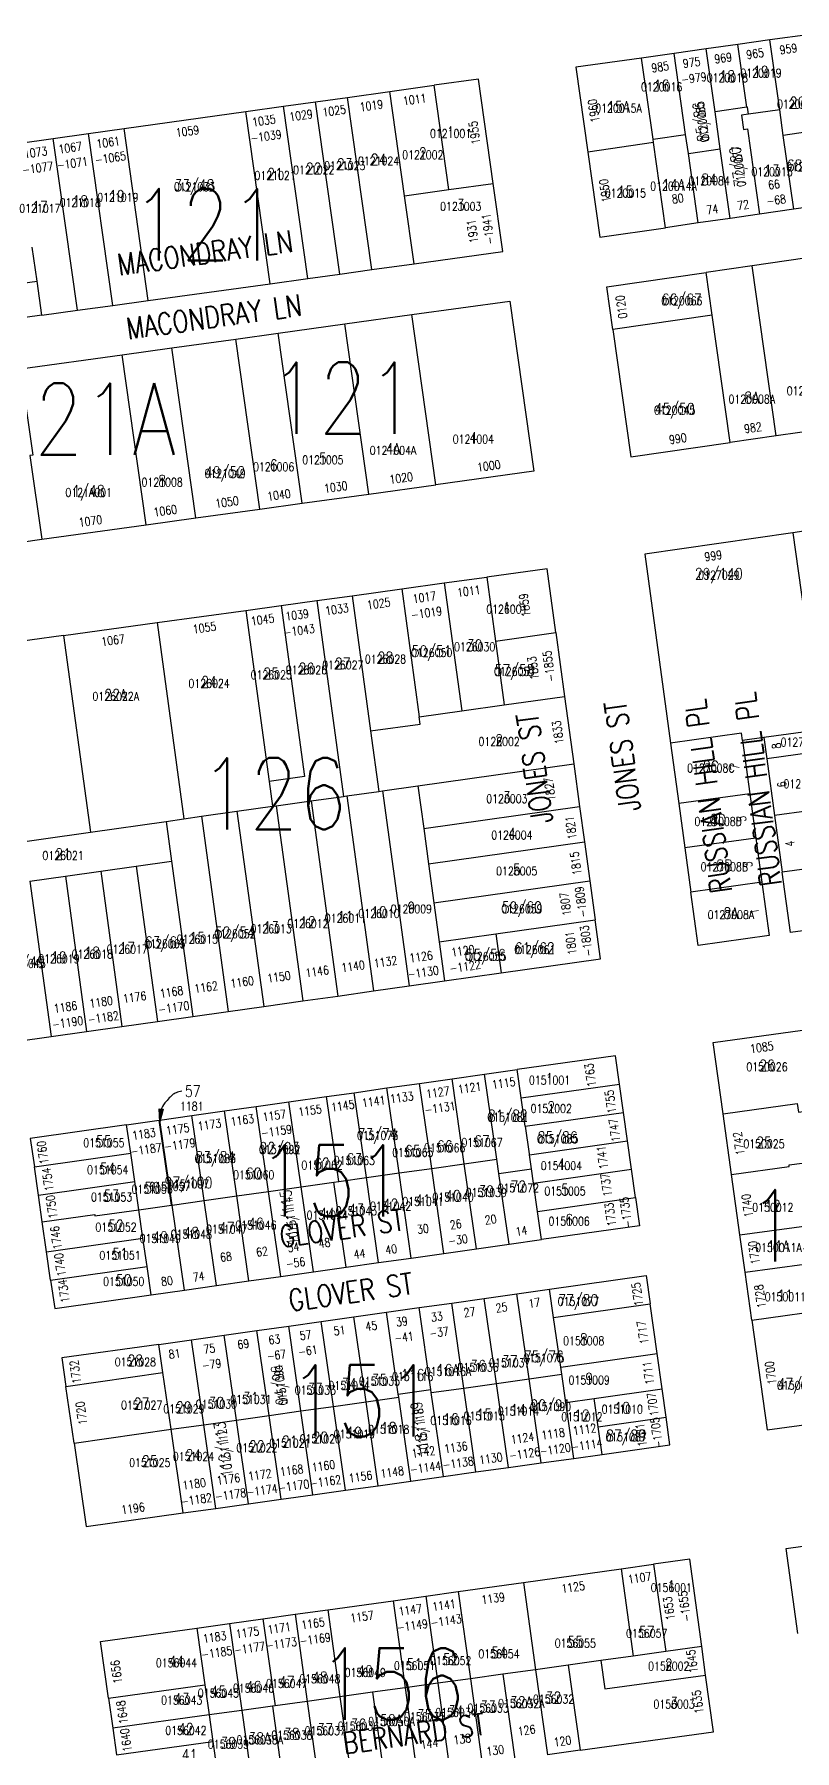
# Model space of a CAD drawing. Header units: feet. Extents: x 6006802 to 6013716, y 2117102 to 2120191.
# Drawn here: x 6007853 to 6008384, y 2118081 to 2119279 of the extents above; entities that cross this region are included whole.
import ezdxf
from ezdxf.enums import TextEntityAlignment as Align

# ---------------------------------------------------------------- set-up
doc = ezdxf.new("R2010")
doc.units = ezdxf.units.FT
doc.header["$LTSCALE"] = 100
doc.header["$MEASUREMENT"] = 0
doc.layers.get('0').update_dxf_attribs({"linetype": 'CONTINUOUS'})
for name, color, linetype in [('ADDRESS', 1, 'CONTINUOUS'), ('BLKLOT', 2, 'CONTINUOUS'), ('BLOCK_NUMBERS', 3, 'CONTINUOUS'), ('LEADER', 7, 'CONTINUOUS'), ('LOT_LINES', 4, 'CONTINUOUS'), ('LOT_NUMBERS', 7, 'CONTINUOUS'), ('ROW', 6, 'CONTINUOUS'), ('ST_NAME_IN_BLK', 7, 'CONTINUOUS'), ('ST_NAME_IN_ST', 6, 'CONTINUOUS')]:
    doc.layers.add(name, color=color, linetype=linetype)
doc.styles.add('ADDTXT', font='ROMANS.shx', dxfattribs={"width": 0.8, "height": 6})
doc.styles.add('BLKLOT', font='ROMANS.shx', dxfattribs={"width": 0.8, "height": 6})
doc.styles.add('BLOCK_NO', font='ROMANS.shx', dxfattribs={"width": 0.8, "height": 50})
doc.styles.add('LOT_NO', font='ROMANS.shx', dxfattribs={"width": 0.8, "height": 8})
doc.styles.add('SI', font='ROMANS.shx', dxfattribs={"width": 0.8, "height": 15})

# ---------------------------------------------------------------- blocks, each defined once
blk = doc.blocks.new('ARR')
for points in [[(0, 0), (1.5, -9), (-1.5, -9)], [(0, -1.2), (1.3, -8.8), (-1.3, -8.8)], [(0, -2.4), (1, -8.6), (-1, -8.6)], [(0, -3.6), (0.8, -8.4), (-0.8, -8.4)], [(0, -4.9), (0.6, -8.2), (-0.6, -8.2)], [(0, -6.1), (0.3, -8), (-0.3, -8)], [(0, -7.3), (0.1, -7.8), (-0.1, -7.8)]]:
    blk.add_lwpolyline(points, close=True)

msp = doc.modelspace()

# ---------------------------------------------------------------- linework, layer by layer
at = {"layer": 'LEADER'}
msp.add_lwpolyline([(6007956.1, 2118541.3, 0.050291), (6007952.1, 2118540.2, 0.068952), (6007949.5, 2118538.7, 0.03634), (6007947.3, 2118536.6, 0.023552), (6007944.2, 2118533.1, 0.104236), (6007941.5, 2118527.7, 0.081656), (6007940.8, 2118520)], format="xyb", dxfattribs=at)
at = {"layer": 'LOT_LINES'}
for p, q in [((6008309.9, 2119196.2), (6008332.1, 2119199.4)), ((6008107.2, 2118329.8), (6008130, 2118333))]:
    msp.add_line(p, q, dxfattribs=at)
for points in [[(6008350.7, 2119228.5), (6008344.5, 2119272.4)], [(6008373.7, 2119226.7), (6008366.8, 2119275.5)], [(6008285.2, 2119206.3), (6008277.2, 2119262.9)], [(6008308, 2119209.4), (6008300, 2119266.1)], [(6008328.5, 2119225.3), (6008322.3, 2119269.3)], [(6008088.7, 2119115.1), (6008071.7, 2119235.4)], [(6008111.7, 2119166.7), (6008101.4, 2119239.6)], [(6008142.6, 2119171), (6008132.3, 2119243.9)], [(6008017.8, 2119105.3), (6008000.8, 2119225.5)], [(6008044.1, 2119108.9), (6008027.1, 2119229.2)], [(6008066.4, 2119112), (6008049.4, 2119232.3)], [(6008350.7, 2119228.5), (6008328.5, 2119225.3)], [(6008332.1, 2119199.4), (6008328.5, 2119225.3)], [(6008351.9, 2119223.6), (6008347, 2119222.9), (6008348.4, 2119213), (6008351.2, 2119213.4), (6008359.6, 2119153.9)], [(6008351.9, 2119223.6), (6008351.2, 2119228.5), (6008350.7, 2119228.5)], [(6008373.7, 2119226.7), (6008351.9, 2119223.6)], [(6008376.2, 2119208.8), (6008373.7, 2119226.7)], [(6007907.9, 2119090.1), (6007890.9, 2119210.2)], [(6007932.6, 2119093.5), (6007915.7, 2119213.6)], [(6008404.3, 2119212.9), (6008376.2, 2119208.8)], [(6007883.1, 2119086.7), (6007866.1, 2119206.7)], [(6008285.6, 2119203.8), (6008239.7, 2119197.1)], [(6008285.2, 2119206.3), (6008308, 2119209.4)], [(6008285.6, 2119203.8), (6008285.2, 2119206.3)], [(6008294, 2119144.4), (6008285.6, 2119203.8)], [(6008309.9, 2119196.2), (6008308, 2119209.4)], [(6008339, 2119150.9), (6008332.1, 2119199.4)], [(6008383.5, 2119157.4), (6008376.2, 2119208.8)], [(6008316.7, 2119147.7), (6008309.9, 2119196.2)], [(6008142.6, 2119171), (6008173.5, 2119175.3)], [(6008111.7, 2119166.7), (6008142.6, 2119171)], [(6008118.4, 2119119.2), (6008111.7, 2119166.7)], [(6007855, 2119107), (6007851.6, 2119130.8)], [(6008371.3, 2118999), (6008354.5, 2119117.8)], [(6007768.3, 2119095.1), (6007855, 2119107)], [(6007858.3, 2119083.3), (6007855, 2119107)], [(6008326.5, 2119083.4), (6008322.3, 2119113.1)], [(6008133.6, 2118964.8), (6008116.8, 2119083.7)], [(6008326.5, 2119083.4), (6008257.2, 2119073.4)], [(6008339.1, 2118994.3), (6008326.5, 2119083.4)], [(6008010.5, 2118947.8), (6007993.7, 2119066.6)], [(6008040.2, 2118951.9), (6008023.4, 2119070.8)], [(6008086.8, 2118958.4), (6008070, 2119077.2)], [(6007931.2, 2118936.9), (6007914.4, 2119055.7)], [(6007965.9, 2118941.7), (6007949.1, 2119060.5)], [(6007843.4, 2119045.9), (6007852, 2118985.5), (6007850, 2118985.2), (6007858.2, 2118926.8)], [(6008382.9, 2118931.4), (6008402.2, 2118793.8), (6008362.6, 2118788.3)], [(6008169.1, 2118900.4), (6008175.2, 2118855.7)], [(6008075, 2118887.4), (6008087.9, 2118792.9)], [(6008109.7, 2118892.2), (6008121.9, 2118802.7)], [(6008139.4, 2118896.3), (6008151.6, 2118806.9)], [(6008000.7, 2118877.1), (6008017.1, 2118757.6)], [(6008025.5, 2118880.5), (6008041.8, 2118761.1), (6008017.1, 2118757.6)], [(6008050.3, 2118884), (6008068.9, 2118747.2)], [(6007938.8, 2118868.6), (6007957.5, 2118731.5)], [(6007873.4, 2118859.5), (6007892.2, 2118722.3)], [(6008175.2, 2118855.7), (6008217.3, 2118861.6)], [(6008175.2, 2118855.7), (6008181.3, 2118811.1)], [(6008181.3, 2118811.1), (6008223.4, 2118817)], [(6008087.9, 2118792.9), (6008122.6, 2118797.7), (6008121.9, 2118802.7)], [(6008121.9, 2118802.7), (6008151.6, 2118806.9)], [(6008151.6, 2118806.9), (6008181.3, 2118811.1)], [(6008087.9, 2118792.9), (6008093.7, 2118750.7)], [(6008347.7, 2118786.2), (6008347, 2118791.3), (6008297.5, 2118784.5)], [(6008436.5, 2118783.4), (6008364.6, 2118773.4)], [(6008120.9, 2118754.6), (6008229.8, 2118770)], [(6008017.1, 2118757.6), (6008019.4, 2118740.3)], [(6008096.2, 2118751.1), (6008120.9, 2118754.6)], [(6008120.9, 2118754.6), (6008125, 2118724.9)], [(6008021.9, 2118740.6), (6008046.5, 2118744.1)], [(6008046.5, 2118744.1), (6008068.9, 2118747.2)], [(6008046.5, 2118744.1), (6008065.1, 2118607.8)], [(6008068.9, 2118747.2), (6008071.4, 2118747.6)], [(6008071.4, 2118747.6), (6008093.7, 2118750.7)], [(6008071.4, 2118747.6), (6008090, 2118611.4)], [(6008093.7, 2118750.7), (6008096.2, 2118751.1)], [(6008096.2, 2118751.1), (6008114.8, 2118614.9)], [(6008352.8, 2118749), (6008303.3, 2118742.2)], [(6008442, 2118743.7), (6008370.1, 2118733.8)], [(6007945.1, 2118729.8), (6007957.5, 2118731.5)], [(6007957.5, 2118731.5), (6007969.9, 2118733.3)], [(6007969.9, 2118733.3), (6007994.6, 2118736.8)], [(6007969.9, 2118733.3), (6007988.5, 2118597)], [(6007994.6, 2118736.8), (6008019.4, 2118740.3)], [(6007994.6, 2118736.8), (6008013.3, 2118600.5)], [(6008019.4, 2118740.3), (6008021.9, 2118740.6)], [(6008021.9, 2118740.6), (6008040.5, 2118604.4)], [(6008125, 2118724.9), (6008233.9, 2118740.2)], [(6007821.4, 2118712.3), (6007892.2, 2118722.3)], [(6007892.2, 2118722.3), (6007945.1, 2118729.8)], [(6007945.1, 2118729.8), (6007948.9, 2118702)], [(6008125, 2118724.9), (6008128.4, 2118700.1)], [(6008128.4, 2118700.1), (6008237.3, 2118715.5)], [(6008357.1, 2118718.1), (6008307.5, 2118711.3)], [(6007874.7, 2118691.5), (6007899.4, 2118695)], [(6007899.4, 2118695), (6007924.2, 2118698.5)], [(6007899.4, 2118695), (6007914.2, 2118586.5)], [(6007924.2, 2118698.5), (6007948.9, 2118702)], [(6007924.2, 2118698.5), (6007939, 2118590)], [(6007948.9, 2118702), (6007963.8, 2118593.5)], [(6008128.4, 2118700.1), (6008132.1, 2118672.8)], [(6008447.6, 2118704.1), (6008375.5, 2118694.2)], [(6007849.9, 2118688), (6007874.7, 2118691.5)], [(6007849.9, 2118688), (6007864.7, 2118579.5)], [(6007874.7, 2118691.5), (6007889.5, 2118583)], [(6008132.1, 2118672.8), (6008241, 2118688.2)], [(6008361.3, 2118687.3), (6008311.7, 2118680.4)], [(6008132.1, 2118672.8), (6008135.8, 2118645.6)], [(6008175.4, 2118651.2), (6008244.7, 2118661)], [(6008135.8, 2118645.6), (6008175.4, 2118651.2)], [(6008175.4, 2118651.2), (6008179.1, 2118623.9)], [(6008135.8, 2118645.6), (6008139.5, 2118618.4)], [(6008176.1, 2118493.8), (6008167.6, 2118553.2)], [(6008193.2, 2118536.6), (6008190.3, 2118556.4)], [(6008085, 2118481), (6008076.5, 2118540.3)], [(6008107.8, 2118484.2), (6008099.2, 2118543.6)], [(6008130.6, 2118487.4), (6008122, 2118546.8)], [(6008153.3, 2118490.6), (6008144.8, 2118550)], [(6008193.2, 2118536.6), (6008261.9, 2118546.3)], [(6007994.4, 2118468.2), (6007985.9, 2118527.6)], [(6008016.7, 2118471.3), (6008008.1, 2118530.7)], [(6008039.5, 2118474.5), (6008030.9, 2118533.9)], [(6008065.7, 2118478.2), (6008057.2, 2118537.6)], [(6008196, 2118516.8), (6008193.2, 2118536.6)], [(6008196, 2118516.8), (6008264.6, 2118526.5)], [(6008334.2, 2118525.5), (6008386, 2118532.7), (6008386.8, 2118526.7), (6008393.5, 2118527.6)], [(6007920.4, 2118498.1), (6007917.5, 2118517.9)], [(6007948.9, 2118461.7), (6007940.3, 2118521.1)], [(6007949.4, 2118461.8), (6007940.8, 2118521.2)], [(6007971.6, 2118464.9), (6007963.1, 2118524.3)], [(6008196, 2118516.8), (6008198.8, 2118497.7), (6008198.9, 2118497)], [(6008198.9, 2118497), (6008267.4, 2118506.7)], [(6007853.1, 2118488.6), (6007920.4, 2118498.1)], [(6007923.2, 2118478.3), (6007920.4, 2118498.1)], [(6008130.6, 2118487.4), (6008153.3, 2118490.6)], [(6008153.3, 2118490.6), (6008176.1, 2118493.8)], [(6008161.9, 2118431.2), (6008153.3, 2118490.6)], [(6008177.5, 2118483.9), (6008176.1, 2118493.8)], [(6008200.3, 2118487.1), (6008198.9, 2118497)], [(6008340, 2118483.2), (6008380.4, 2118488.8), (6008380.2, 2118489.8), (6008398.4, 2118492.3)], [(6008065.7, 2118478.2), (6008085, 2118481)], [(6008085, 2118481), (6008107.8, 2118484.2)], [(6008093.5, 2118421.6), (6008085, 2118481)], [(6008107.8, 2118484.2), (6008130.6, 2118487.4)], [(6008116.3, 2118424.8), (6008107.8, 2118484.2)], [(6008139.1, 2118428), (6008130.6, 2118487.4)], [(6008177.5, 2118483.9), (6008200.3, 2118487.1)], [(6008184.6, 2118434.4), (6008177.5, 2118483.9)], [(6008201.7, 2118477.2), (6008200.3, 2118487.1)], [(6008201.7, 2118477.2), (6008270.2, 2118486.9)], [(6007855.9, 2118468.8), (6007923.2, 2118478.3)], [(6007926.1, 2118458.5), (6007923.2, 2118478.3)], [(6007971.6, 2118464.9), (6007994.4, 2118468.2)], [(6007994.4, 2118468.2), (6008016.7, 2118471.3)], [(6008002.9, 2118408.8), (6007994.4, 2118468.2)], [(6008016.7, 2118471.3), (6008039.5, 2118474.5)], [(6008025.2, 2118411.9), (6008016.7, 2118471.3)], [(6008039.5, 2118474.5), (6008062.2, 2118477.7)], [(6008048, 2118415.1), (6008039.5, 2118474.5)], [(6008062.2, 2118477.7), (6008065.7, 2118478.2)], [(6008070.8, 2118418.4), (6008062.2, 2118477.7)], [(6008204.6, 2118457.4), (6008201.7, 2118477.2)], [(6008204.6, 2118457.4), (6008272.9, 2118467.1)], [(6007858.6, 2118450), (6007895.2, 2118455.2), (6007895.4, 2118454.2), (6007926.1, 2118458.5)], [(6007926.1, 2118458.5), (6007948.9, 2118461.7)], [(6007928.9, 2118438.7), (6007926.1, 2118458.5)], [(6007948.9, 2118461.7), (6007949.4, 2118461.8)], [(6007949.4, 2118461.8), (6007971.6, 2118464.9)], [(6007957.9, 2118402.4), (6007949.4, 2118461.8)], [(6007980.2, 2118405.6), (6007971.6, 2118464.9)], [(6008207.4, 2118437.7), (6008204.6, 2118457.4)], [(6008345.9, 2118440.9), (6008404.5, 2118449)], [(6007861.6, 2118429.2), (6007928.9, 2118438.7)], [(6007931.8, 2118418.9), (6007928.9, 2118438.7)], [(6007864.4, 2118409.4), (6007931.8, 2118418.9)], [(6007934.6, 2118399.1), (6007931.8, 2118418.9)], [(6008349.6, 2118414.9), (6008391, 2118420.6), (6008392.7, 2118408.5), (6008411, 2118411)], [(6008175.9, 2118337.3), (6008167.3, 2118396.6)], [(6008198.7, 2118340.5), (6008190.1, 2118399.9)], [(6008215.7, 2118383.3), (6008212.9, 2118403.1)], [(6008084.8, 2118324.4), (6008076.3, 2118383.8)], [(6008107.2, 2118329.8), (6008099, 2118387)], [(6008130, 2118333), (6008121.8, 2118390.2)], [(6008153.1, 2118334), (6008144.6, 2118393.4)], [(6008215.7, 2118383.3), (6008283.3, 2118392.8)], [(6008220.7, 2118348.6), (6008215.7, 2118383.3)], [(6008354.2, 2118381.5), (6008414, 2118389.7)], [(6007994.2, 2118311.6), (6007985.6, 2118371)], [(6008017, 2118314.8), (6008008.4, 2118374.2)], [(6008039.2, 2118318), (6008030.7, 2118377.3)], [(6008062, 2118321.2), (6008053.5, 2118380.6)], [(6007942.9, 2118344.8), (6007940.1, 2118364.5)], [(6007971.4, 2118308.4), (6007962.9, 2118367.8)], [(6008220.7, 2118348.6), (6008288.1, 2118358.2)], [(6008221.4, 2118343.7), (6008220.7, 2118348.6)], [(6007875.1, 2118335.2), (6007942.9, 2118344.8)], [(6007948.6, 2118305.2), (6007942.9, 2118344.8)], [(6008153.1, 2118334), (6008175.9, 2118337.3)], [(6008175.9, 2118337.3), (6008198.7, 2118340.5)], [(6008184.3, 2118278.5), (6008175.9, 2118337.3)], [(6008198.7, 2118340.5), (6008221.4, 2118343.7)], [(6008207.1, 2118281.7), (6008198.7, 2118340.5)], [(6008224.3, 2118323.9), (6008221.4, 2118343.7)], [(6008062, 2118321.2), (6008084.8, 2118324.4)], [(6008084.8, 2118324.4), (6008107.6, 2118327.6)], [(6008093.2, 2118265.8), (6008084.8, 2118324.4)], [(6008107.6, 2118327.6), (6008107.2, 2118329.8)], [(6008116, 2118269), (6008107.6, 2118327.6)], [(6008130.3, 2118330.8), (6008130, 2118333)], [(6008130.3, 2118330.8), (6008153.1, 2118334)], [(6008138.8, 2118272.2), (6008130.3, 2118330.8)], [(6008161.5, 2118275.4), (6008153.1, 2118334)], [(6008224.3, 2118323.9), (6008244.1, 2118326.7)], [(6008229.9, 2118284.9), (6008224.3, 2118323.9)], [(6008244.1, 2118326.7), (6008291.6, 2118333.4)], [(6008246.9, 2118306.9), (6008244.1, 2118326.7)], [(6007971.4, 2118308.4), (6007994.2, 2118311.6)], [(6007994.2, 2118311.6), (6008017, 2118314.8)], [(6008002.6, 2118253.2), (6007994.2, 2118311.6)], [(6008017, 2118314.8), (6008039.2, 2118318)], [(6008025.4, 2118256.4), (6008017, 2118314.8)], [(6008039.2, 2118318), (6008062, 2118321.2)], [(6008047.6, 2118259.5), (6008039.2, 2118318)], [(6008070.4, 2118262.7), (6008062, 2118321.2)], [(6008246.9, 2118306.9), (6008294.3, 2118313.6)], [(6007880.8, 2118295.6), (6007948.6, 2118305.2)], [(6007948.6, 2118305.2), (6007971.4, 2118308.4)], [(6007957, 2118246.8), (6007948.6, 2118305.2)], [(6007979.8, 2118250), (6007971.4, 2118308.4)], [(6008249.7, 2118287.7), (6008246.9, 2118306.9)], [(6008262.9, 2118207.7), (6008271.4, 2118146.8)], [(6008285.5, 2118210.9), (6008294.1, 2118150)], [(6008149.2, 2118191.9), (6008157.6, 2118131)], [(6008194.8, 2118198.2), (6008203.2, 2118137.3)], [(6008058.1, 2118179.1), (6008066.5, 2118118.4)], [(6008103.6, 2118185.5), (6008112.1, 2118124.7)], [(6008126.4, 2118188.7), (6008134.9, 2118127.9)], [(6007989.4, 2118169.6), (6007998, 2118108.9)], [(6008012.7, 2118172.8), (6008021.2, 2118112.1)], [(6008035.3, 2118176), (6008043.7, 2118115.2)], [(6007966.6, 2118166.4), (6007972.2, 2118126.8)], [(6008248.8, 2118143.7), (6008226, 2118140.5)], [(6008271.4, 2118146.8), (6008248.8, 2118143.7)], [(6008248.8, 2118143.7), (6008251.5, 2118123.9), (6008321.9, 2118133.6)], [(6008294.1, 2118150), (6008271.4, 2118146.8)], [(6008319.2, 2118153.4), (6008294.1, 2118150)], [(6008157.6, 2118131), (6008134.9, 2118127.9)], [(6008180.4, 2118134.2), (6008157.6, 2118131)], [(6008157.6, 2118131), (6008165.9, 2118071.6)], [(6008203.2, 2118137.3), (6008180.4, 2118134.2)], [(6008180.4, 2118134.2), (6008188.7, 2118074.8)], [(6008226, 2118140.5), (6008203.2, 2118137.3)], [(6008203.2, 2118137.3), (6008211.4, 2118077.9)], [(6008226, 2118140.5), (6008234.2, 2118081.1)], [(6007904.9, 2118117.4), (6007972.2, 2118126.8)], [(6007972.2, 2118126.8), (6007975.2, 2118105.7)], [(6008089.3, 2118121.5), (6008066.5, 2118118.4)], [(6008112.1, 2118124.7), (6008089.3, 2118121.5)], [(6008089.3, 2118121.5), (6008097.5, 2118062.1)], [(6008134.9, 2118127.9), (6008112.1, 2118124.7)], [(6008112.1, 2118124.7), (6008120.3, 2118065.3)], [(6008134.9, 2118127.9), (6008143.1, 2118068.4)], [(6007998, 2118108.9), (6007975.2, 2118105.7)], [(6008019.4, 2118111.8), (6007998, 2118108.9)], [(6007998, 2118108.9), (6008006.3, 2118049.5)], [(6008021.2, 2118112.1), (6008019.4, 2118111.8)], [(6008019.4, 2118111.8), (6008027.6, 2118052.4)], [(6008043.7, 2118115.2), (6008021.2, 2118112.1)], [(6008066.5, 2118118.4), (6008043.7, 2118115.2)], [(6008043.7, 2118115.2), (6008052, 2118055.8)], [(6008066.5, 2118118.4), (6008074.8, 2118059)], [(6007975.2, 2118105.7), (6007907.8, 2118096.4)], [(6007975.2, 2118105.7), (6007977.8, 2118087.2)], [(6007910.4, 2118077.8), (6007977.8, 2118087.2)], [(6007977.8, 2118087.2), (6007980.6, 2118067.4)]]:
    msp.add_lwpolyline(points, dxfattribs=at)
at = {"layer": 'LOT_LINES', "color": 32, "true_color": 0xcd6928}
msp.add_lwpolyline([(6008107.2, 2118329.8), (6008130, 2118333)], dxfattribs=at)
at = {"layer": 'ROW'}
for points in [[(6008344.5, 2119272.4), (6008322.3, 2119269.3)], [(6008366.8, 2119275.5), (6008344.5, 2119272.4)], [(6008394.9, 2119279.4), (6008366.8, 2119275.5)], [(6008277.2, 2119262.9), (6008231.3, 2119256.5), (6008239.7, 2119197.1)], [(6008300, 2119266.1), (6008277.2, 2119262.9)], [(6008322.3, 2119269.3), (6008300, 2119266.1)], [(6008173.5, 2119175.3), (6008163.2, 2119248.2), (6008132.3, 2119243.9)], [(6008049.4, 2119232.3), (6008071.7, 2119235.4)], [(6008071.7, 2119235.4), (6008101.4, 2119239.6)], [(6008101.4, 2119239.6), (6008132.3, 2119243.9)], [(6007915.7, 2119213.6), (6008000.8, 2119225.5)], [(6008000.8, 2119225.5), (6008027.1, 2119229.2)], [(6008027.1, 2119229.2), (6008049.4, 2119232.3)], [(6007866.1, 2119206.7), (6007890.9, 2119210.2)], [(6007890.9, 2119210.2), (6007915.7, 2119213.6)], [(6007841.4, 2119203.3), (6007866.1, 2119206.7)], [(6008239.7, 2119197.1), (6008248.1, 2119137.7), (6008294, 2119144.4)], [(6008118.4, 2119119.2), (6008180.2, 2119127.8), (6008173.5, 2119175.3)], [(6008339, 2119150.9), (6008316.7, 2119147.7)], [(6008359.6, 2119153.9), (6008339, 2119150.9)], [(6008383.5, 2119157.4), (6008359.6, 2119153.9)], [(6008411.6, 2119161.4), (6008383.5, 2119157.4)], [(6008316.7, 2119147.7), (6008294, 2119144.4)], [(6008066.4, 2119112), (6008088.7, 2119115.1)], [(6008088.7, 2119115.1), (6008118.4, 2119119.2)], [(6008354.5, 2119117.8), (6008322.3, 2119113.1)], [(6008404, 2119124.9), (6008354.5, 2119117.8)], [(6007932.6, 2119093.5), (6008017.8, 2119105.3)], [(6008017.8, 2119105.3), (6008044.1, 2119108.9)], [(6008044.1, 2119108.9), (6008066.4, 2119112)], [(6008257.2, 2119073.4), (6008253, 2119103.1), (6008322.3, 2119113.1)], [(6007858.3, 2119083.3), (6007771.7, 2119071.3), (6007768.3, 2119095.1)], [(6007883.1, 2119086.7), (6007907.9, 2119090.1)], [(6007907.9, 2119090.1), (6007932.6, 2119093.5)], [(6008116.8, 2119083.7), (6008185.1, 2119093.1), (6008201.9, 2118974.3), (6008133.6, 2118964.8)], [(6007858.3, 2119083.3), (6007883.1, 2119086.7)], [(6008070, 2119077.2), (6008116.8, 2119083.7)], [(6007949.1, 2119060.5), (6007993.7, 2119066.6)], [(6007993.7, 2119066.6), (6008023.4, 2119070.8)], [(6008023.4, 2119070.8), (6008070, 2119077.2)], [(6008257.2, 2119073.4), (6008269.8, 2118984.3), (6008339.1, 2118994.3)], [(6007843.4, 2119045.9), (6007914.4, 2119055.7)], [(6007914.4, 2119055.7), (6007949.1, 2119060.5)], [(6008420.7, 2119006.1), (6008371.3, 2118999)], [(6008371.3, 2118999), (6008339.1, 2118994.3)], [(6008040.2, 2118951.9), (6008086.8, 2118958.4)], [(6008086.8, 2118958.4), (6008133.6, 2118964.8)], [(6007965.9, 2118941.7), (6008010.5, 2118947.8)], [(6008010.5, 2118947.8), (6008040.2, 2118951.9)], [(6007858.2, 2118926.8), (6007931.2, 2118936.9)], [(6007931.2, 2118936.9), (6007965.9, 2118941.7)], [(6008415.1, 2118936.1), (6008382.9, 2118931.4)], [(6007831, 2118923), (6007858.2, 2118926.8)], [(6008382.9, 2118931.4), (6008279.5, 2118916.4), (6008297.5, 2118784.5)], [(6008139.4, 2118896.3), (6008169.1, 2118900.4)], [(6008217.3, 2118861.6), (6008211.2, 2118906.2), (6008169.1, 2118900.4)], [(6008050.3, 2118884), (6008075, 2118887.4)], [(6008075, 2118887.4), (6008109.7, 2118892.2)], [(6008109.7, 2118892.2), (6008139.4, 2118896.3)], [(6007938.8, 2118868.6), (6008000.7, 2118877.1)], [(6008000.7, 2118877.1), (6008025.5, 2118880.5)], [(6008025.5, 2118880.5), (6008050.3, 2118884)], [(6007873.4, 2118859.5), (6007938.8, 2118868.6)], [(6007873.4, 2118859.5), (6007802.6, 2118849.7), (6007821.4, 2118712.3)], [(6008217.3, 2118861.6), (6008223.4, 2118817)], [(6008223.4, 2118817), (6008229.8, 2118770)], [(6008297.5, 2118784.5), (6008303.3, 2118742.2)], [(6008362.6, 2118788.3), (6008347.7, 2118786.2)], [(6008347.7, 2118786.2), (6008352.8, 2118749)], [(6008362.6, 2118788.3), (6008364.6, 2118773.4)], [(6008229.8, 2118770), (6008233.9, 2118740.2)], [(6008364.6, 2118773.4), (6008370.1, 2118733.8)], [(6008352.8, 2118749), (6008357.1, 2118718.1)], [(6008233.9, 2118740.2), (6008237.3, 2118715.5)], [(6008303.3, 2118742.2), (6008307.5, 2118711.3)], [(6008370.1, 2118733.8), (6008375.5, 2118694.2)], [(6008237.3, 2118715.5), (6008241, 2118688.2)], [(6008307.5, 2118711.3), (6008311.7, 2118680.4)], [(6008357.1, 2118718.1), (6008361.3, 2118687.3)], [(6007825.2, 2118684.5), (6007840, 2118576.1), (6007864.7, 2118579.5)], [(6008241, 2118688.2), (6008244.7, 2118661)], [(6008361.3, 2118687.3), (6008366.4, 2118650), (6008316.8, 2118643.2), (6008311.7, 2118680.4)], [(6008453.5, 2118662), (6008381.2, 2118652.1), (6008375.5, 2118694.2)], [(6008179.1, 2118623.9), (6008248.5, 2118633.7), (6008244.7, 2118661)], [(6008139.5, 2118618.4), (6008179.1, 2118623.9)], [(6008065.1, 2118607.8), (6008090, 2118611.4)], [(6008090, 2118611.4), (6008114.8, 2118614.9)], [(6008114.8, 2118614.9), (6008139.5, 2118618.4)], [(6007988.5, 2118597), (6008013.3, 2118600.5)], [(6008013.3, 2118600.5), (6008040.5, 2118604.4)], [(6008040.5, 2118604.4), (6008065.1, 2118607.8)], [(6007889.5, 2118583), (6007914.2, 2118586.5)], [(6007914.2, 2118586.5), (6007939, 2118590)], [(6007939, 2118590), (6007963.8, 2118593.5)], [(6007963.8, 2118593.5), (6007988.5, 2118597)], [(6007864.7, 2118579.5), (6007889.5, 2118583)], [(6008334.2, 2118525.5), (6008327.2, 2118575.3), (6008389.7, 2118584)], [(6008261.9, 2118546.3), (6008259.1, 2118566.1), (6008190.3, 2118556.4)], [(6008144.8, 2118550), (6008167.6, 2118553.2)], [(6008167.6, 2118553.2), (6008190.3, 2118556.4)], [(6008057.2, 2118537.6), (6008076.5, 2118540.3)], [(6008076.5, 2118540.3), (6008099.2, 2118543.6)], [(6008099.2, 2118543.6), (6008122, 2118546.8)], [(6008122, 2118546.8), (6008144.8, 2118550)], [(6008264.6, 2118526.5), (6008261.9, 2118546.3)], [(6007963.1, 2118524.3), (6007985.9, 2118527.6)], [(6007985.9, 2118527.6), (6008008.1, 2118530.7)], [(6008008.1, 2118530.7), (6008030.9, 2118533.9)], [(6008030.9, 2118533.9), (6008057.2, 2118537.6)], [(6008267.4, 2118506.7), (6008264.6, 2118526.5)], [(6007917.5, 2118517.9), (6007850.2, 2118508.4), (6007853.1, 2118488.6)], [(6007917.5, 2118517.9), (6007940.3, 2118521.1)], [(6007940.3, 2118521.1), (6007940.8, 2118521.2)], [(6007940.8, 2118521.2), (6007963.1, 2118524.3)], [(6008340, 2118483.2), (6008334.2, 2118525.5)], [(6008270.2, 2118486.9), (6008267.4, 2118506.7)], [(6007855.9, 2118468.8), (6007853.1, 2118488.6)], [(6008272.9, 2118467.1), (6008270.2, 2118486.9)], [(6008345.9, 2118440.9), (6008340, 2118483.2)], [(6007858.6, 2118450), (6007855.9, 2118468.8)], [(6008272.9, 2118467.1), (6008275.7, 2118447.3), (6008207.4, 2118437.7)], [(6007861.6, 2118429.2), (6007858.6, 2118450)], [(6008139.1, 2118428), (6008161.9, 2118431.2)], [(6008161.9, 2118431.2), (6008184.6, 2118434.4)], [(6008184.6, 2118434.4), (6008207.4, 2118437.7)], [(6008349.6, 2118414.9), (6008345.9, 2118440.9)], [(6007864.4, 2118409.4), (6007861.6, 2118429.2)], [(6008070.8, 2118418.4), (6008093.5, 2118421.6)], [(6008093.5, 2118421.6), (6008116.3, 2118424.8)], [(6008116.3, 2118424.8), (6008139.1, 2118428)], [(6007864.4, 2118409.4), (6007867.3, 2118389.6), (6007934.6, 2118399.1)], [(6007980.2, 2118405.6), (6008002.9, 2118408.8)], [(6008002.9, 2118408.8), (6008025.2, 2118411.9)], [(6008025.2, 2118411.9), (6008048, 2118415.1)], [(6008048, 2118415.1), (6008070.8, 2118418.4)], [(6008212.9, 2118403.1), (6008280.5, 2118412.6), (6008283.3, 2118392.8)], [(6008354.2, 2118381.5), (6008349.6, 2118414.9)], [(6007934.6, 2118399.1), (6007957.9, 2118402.4)], [(6007957.9, 2118402.4), (6007980.2, 2118405.6)], [(6008144.6, 2118393.4), (6008167.3, 2118396.6)], [(6008167.3, 2118396.6), (6008190.1, 2118399.9)], [(6008190.1, 2118399.9), (6008212.9, 2118403.1)], [(6008053.5, 2118380.6), (6008076.3, 2118383.8)], [(6008076.3, 2118383.8), (6008099, 2118387)], [(6008099, 2118387), (6008121.8, 2118390.2)], [(6008121.8, 2118390.2), (6008144.6, 2118393.4)], [(6008288.1, 2118358.2), (6008283.3, 2118392.8)], [(6007962.9, 2118367.8), (6007985.6, 2118371)], [(6007985.6, 2118371), (6008008.4, 2118374.2)], [(6008008.4, 2118374.2), (6008030.7, 2118377.3)], [(6008030.7, 2118377.3), (6008053.5, 2118380.6)], [(6008354.2, 2118381.5), (6008364.9, 2118304.8), (6008432.1, 2118314)], [(6007940.1, 2118364.5), (6007872.3, 2118355), (6007875.1, 2118335.2)], [(6007940.1, 2118364.5), (6007962.9, 2118367.8)], [(6008291.6, 2118333.4), (6008288.1, 2118358.2)], [(6007880.8, 2118295.6), (6007875.1, 2118335.2)], [(6008294.3, 2118313.6), (6008291.6, 2118333.4)], [(6008249.7, 2118287.7), (6008297, 2118294.3), (6008294.3, 2118313.6)], [(6007880.8, 2118295.6), (6007889.2, 2118237.4), (6007957, 2118246.8)], [(6008229.9, 2118284.9), (6008249.7, 2118287.7)], [(6008138.8, 2118272.2), (6008161.5, 2118275.4)], [(6008161.5, 2118275.4), (6008184.3, 2118278.5)], [(6008184.3, 2118278.5), (6008207.1, 2118281.7)], [(6008207.1, 2118281.7), (6008229.9, 2118284.9)], [(6008070.4, 2118262.7), (6008093.2, 2118265.8)], [(6008093.2, 2118265.8), (6008116, 2118269)], [(6008116, 2118269), (6008138.8, 2118272.2)], [(6007979.8, 2118250), (6008002.6, 2118253.2)], [(6008002.6, 2118253.2), (6008025.4, 2118256.4)], [(6008025.4, 2118256.4), (6008047.6, 2118259.5)], [(6008047.6, 2118259.5), (6008070.4, 2118262.7)], [(6007957, 2118246.8), (6007979.8, 2118250)], [(6008386.4, 2118162.6), (6008378.2, 2118222), (6008424.7, 2118228.4)], [(6008194.8, 2118198.2), (6008262.9, 2118207.7)], [(6008262.9, 2118207.7), (6008285.5, 2118210.9)], [(6008319.2, 2118153.4), (6008310.8, 2118214.4), (6008285.5, 2118210.9)], [(6008126.4, 2118188.7), (6008149.2, 2118191.9)], [(6008149.2, 2118191.9), (6008194.8, 2118198.2)], [(6008035.3, 2118176), (6008058.1, 2118179.1)], [(6008058.1, 2118179.1), (6008103.6, 2118185.5)], [(6008103.6, 2118185.5), (6008126.4, 2118188.7)], [(6007966.6, 2118166.4), (6007989.4, 2118169.6)], [(6007989.4, 2118169.6), (6008012.7, 2118172.8)], [(6008012.7, 2118172.8), (6008035.3, 2118176)], [(6007904.9, 2118117.4), (6007899.3, 2118157), (6007966.6, 2118166.4)], [(6008321.9, 2118133.6), (6008319.2, 2118153.4)], [(6008234.2, 2118081.1), (6008327.4, 2118094), (6008321.9, 2118133.6)], [(6007904.9, 2118117.4), (6007907.8, 2118096.4)], [(6007907.8, 2118096.4), (6007910.4, 2118077.8)], [(6008234.2, 2118081.1), (6008211.4, 2118077.9)]]:
    msp.add_lwpolyline(points, dxfattribs=at)

# ---------------------------------------------------------------- block references
at = {"layer": 'LEADER', "rotation": 174.8081814516399}
msp.add_blockref('ARR', (6007940.8, 2118520), dxfattribs=at)

# ---------------------------------------------------------------- texts
at = {"layer": 'ADDRESS', "style": 'ADDTXT', "width": 0.8}
for s, rotation, p in [('965', 7.9804, (6008356.9, 2119263)), ('959', 7.9804, (6008380.2, 2119266.3)), ('985', 7.9804, (6008290.6, 2119253.7)), ('975', 7.9804, (6008312.6, 2119256.8)), ('969', 7.9804, (6008334.6, 2119259.9)), ('-979', 7.9804, (6008314.2, 2119245.9)), ('1011', 7.9541, (6008119.1, 2119231)), ('1960', 98.0436, (6008246.7, 2119226.5)), ('1035', 7.9541, (6008013.8, 2119216.2)), ('1029', 7.9541, (6008039.7, 2119219.9)), ('1025', 7.9541, (6008062.9, 2119223.1)), ('1019', 7.9541, (6008088.9, 2119226.7)), ('1059', 7.9541, (6007960.4, 2119208.8)), ('-1039', 7.9541, (6008015.3, 2119205.3)), ('1955', 98.0436, (6008163.4, 2119211.1)), ('1073', 7.9541, (6007854.3, 2119194)), ('1067', 7.9541, (6007878.5, 2119197.3)), ('1061', 7.9541, (6007905, 2119201)), ('-1077', 7.9541, (6007855.8, 2119183.1)), ('-1071', 7.9541, (6007880, 2119186.4)), ('-1065', 7.9541, (6007906.6, 2119190.2)), ('1950', 98.0436, (6008254.6, 2119170.7)), ('66', 8.2435, (6008370.1, 2119171.6)), ('80', 8.2435, (6008302.9, 2119161.8)), ('72', 8.2435, (6008348.6, 2119157.3)), ('-68', 8.2435, (6008371.7, 2119160.7)), ('-1941', 98.0436, (6008172.9, 2119143.9)), ('74', 8.2435, (6008327.1, 2119154.2)), ('1931', 98.0436, (6008162, 2119142.3)), ('0120', 98.0436, (6008266.1, 2119089.5)), ('982', 8.2435, (6008355.4, 2119001.7)), ('990', 8.2435, (6008303, 2118994.1)), ('1020', 7.8705, (6008109.7, 2118966.6)), ('1000', 7.8705, (6008170.9, 2118975.1)), ('1040', 7.8705, (6008024.3, 2118954.8)), ('1030', 7.8705, (6008064, 2118960.3)), ('1060', 7.8705, (6007944.9, 2118943.8)), ('1050', 7.8705, (6007988, 2118949.8)), ('1070', 7.8705, (6007892.6, 2118936.6)), ('999', 8.2435, (6008327.7, 2118912.3)), ('1017', 7.8705, (6008125.9, 2118883.3)), ('1011', 7.8705, (6008156.9, 2118887.6)), ('1859', 97.7829, (6008198.5, 2118881.2)), ('1045', 7.8705, (6008012.9, 2118867.7)), ('1039', 7.8705, (6008037, 2118871)), ('1033', 7.8705, (6008064.8, 2118874.9)), ('1025', 7.8705, (6008094, 2118878.9)), ('-1019', 7.8705, (6008127.4, 2118872.4)), ('1055', 7.8705, (6007972.3, 2118862.1)), ('-1043', 7.8705, (6008038.5, 2118860.1)), ('1067', 7.8705, (6007908.4, 2118853.3)), ('1853', 97.7829, (6008204.5, 2118837.2)), ('-1855', 97.7829, (6008215.4, 2118838.6)), ('1833', 97.7829, (6008221.7, 2118792.3)), ('8', 97.7829, (6008374.4, 2118782.9)), ('7', 97.7829, (6008345.2, 2118768.1)), ('1827', 97.7829, (6008216, 2118752.7)), ('6', 97.7829, (6008378.1, 2118756)), ('1821', 97.7829, (6008230.8, 2118725.8)), ('5', 97.7829, (6008350.1, 2118731.9)), ('1815', 97.7829, (6008234.2, 2118700.9)), ('4', 97.7829, (6008383.8, 2118714.6)), ('3', 97.7829, (6008354.5, 2118700)), ('-1809', 97.7829, (6008237.9, 2118673.9)), ('1807', 97.7829, (6008227, 2118672.4)), ('1', 97.7829, (6008359, 2118667.3)), ('1801', 97.7829, (6008230.8, 2118645.2)), ('-1803', 97.7829, (6008241.6, 2118646.7)), ('1132', 8.0391, (6008098.7, 2118628.7)), ('1126', 8.0391, (6008123.6, 2118632.3)), ('1120', 8.0391, (6008152.8, 2118636.4)), ('1150', 8.0391, (6008024.3, 2118618.2)), ('1146', 8.0391, (6008051, 2118622)), ('1140', 8.0391, (6008076.1, 2118625.6)), ('-1130', 8.0391, (6008125.1, 2118621.4)), ('-1122', 8.0391, (6008154.4, 2118625.5)), ('1176', 8.0391, (6007923.5, 2118604)), ('1168', 8.0391, (6007949.3, 2118607.7)), ('1162', 8.0391, (6007973.4, 2118611)), ('1160', 8.0391, (6007998.6, 2118614.6)), ('1186', 8.0391, (6007875.2, 2118597.2)), ('1180', 8.0391, (6007900.1, 2118600.7)), ('-1170', 8.0391, (6007950.9, 2118596.8)), ('-1190', 8.0391, (6007876.7, 2118586.3)), ('-1182', 8.0391, (6007901.6, 2118589.8)), ('1085', 7.8608, (6008361.6, 2118569)), ('1115', 8.0391, (6008181.3, 2118544)), ('1763', 97.9305, (6008244.4, 2118553)), ('1133', 8.0391, (6008110.1, 2118534)), ('1127', 8.0391, (6008135.3, 2118537.5)), ('1121', 8.0391, (6008157.5, 2118540.7)), ('1755', 97.9305, (6008258.5, 2118534.4)), ('1157', 8.0391, (6008021.1, 2118521.4)), ('1155', 8.0391, (6008046, 2118524.9)), ('1145', 8.0391, (6008068.9, 2118528.2)), ('1141', 8.0391, (6008090.5, 2118531.2)), ('-1131', 8.0391, (6008136.8, 2118526.7)), ('1183', 8.0391, (6007930, 2118508.5)), ('1175', 8.0391, (6007953.6, 2118511.9)), ('1173', 8.0391, (6007975.8, 2118515)), ('1163', 8.0391, (6007998.7, 2118518.2)), ('-1159', 8.0391, (6008022.6, 2118510.5)), ('1747', 97.9305, (6008261.3, 2118514.5)), ('1760', 98.1812, (6007861.8, 2118498.9)), ('-1187', 8.0391, (6007931.5, 2118497.7)), ('-1179', 8.0391, (6007955.1, 2118501)), ('1742', 97.9305, (6008348.1, 2118505.2)), ('1741', 97.9305, (6008252.8, 2118495.5)), ('1754', 98.1812, (6007865.4, 2118480.1)), ('1737', 97.9305, (6008255.5, 2118476.3)), ('1750', 98.1812, (6007868.1, 2118461)), ('-1735', 97.9305, (6008269.3, 2118457.1)), ('1740', 97.9305, (6008354.1, 2118461.8)), ('20', 8.0391, (6008172.2, 2118448.8)), ('1733', 97.9305, (6008258.4, 2118455.6)), ('1746', 98.1812, (6007871.2, 2118439.4)), ('30', 8.0391, (6008124.9, 2118442.2)), ('26', 8.0391, (6008147.8, 2118445.4)), ('14', 8.0391, (6008193.7, 2118440.8)), ('62', 8.0391, (6008012.5, 2118426.3)), ('54', 8.0391, (6008034.4, 2118429.4)), ('48', 8.0391, (6008056.1, 2118432.4)), ('44', 8.0391, (6008080.6, 2118424.8)), ('40', 8.0391, (6008102.7, 2118427.9)), ('-30', 8.0391, (6008149.4, 2118434.5)), ('1730', 97.9305, (6008358.7, 2118429)), ('1740', 98.1812, (6007874, 2118420.5)), ('68', 8.0391, (6007987.3, 2118422.7)), ('-56', 8.0391, (6008035.9, 2118418.5)), ('1734', 98.1812, (6007876.6, 2118402.2)), ('80', 8.0391, (6007946.1, 2118405.8)), ('74', 8.0391, (6007968.2, 2118408.9)), ('1725', 97.9305, (6008277.2, 2118400)), ('17', 8.0391, (6008202.7, 2118390.5)), ('1728', 97.9305, (6008363, 2118398.5)), ('39', 8.0391, (6008110.1, 2118377.5)), ('33', 8.0391, (6008134.6, 2118380.9)), ('27', 8.0391, (6008157.5, 2118384.1)), ('25', 8.0391, (6008179.8, 2118387.3)), ('63', 8.0391, (6008021.1, 2118364.9)), ('57', 8.0391, (6008042.9, 2118368)), ('51', 8.0391, (6008066.6, 2118371.3)), ('45', 8.0391, (6008088.8, 2118374.4)), ('-41', 8.0391, (6008111.7, 2118366.6)), ('-37', 8.0391, (6008136.2, 2118370)), ('1717', 97.9305, (6008281, 2118373.2)), ('81', 8.0391, (6007951.4, 2118355)), ('75', 8.0391, (6007975.7, 2118358.5)), ('69', 8.0391, (6007999.4, 2118361.8)), ('-67', 8.0391, (6008022.6, 2118354)), ('-61', 8.0391, (6008044.5, 2118357.1)), ('1732', 98.1812, (6007884.7, 2118345.7)), ('-79', 8.0391, (6007977.3, 2118347.6)), ('1711', 97.9305, (6008284.9, 2118345)), ('1700', 97.9305, (6008370.4, 2118345)), ('1720', 98.1812, (6007888.9, 2118316.9)), ('1707', 97.9305, (6008288, 2118323)), ('-1705', 97.9305, (6008290.7, 2118303.2)), ('1124', 7.9418, (6008194.4, 2118296.1)), ('1118', 7.9418, (6008215.8, 2118299.1)), ('1112', 7.9418, (6008237.8, 2118302.2)), ('1701', 97.9305, (6008279.8, 2118301.7)), ('1142', 7.9418, (6008125.2, 2118286.4)), ('1136', 7.9418, (6008147.9, 2118289.6)), ('1130', 7.9418, (6008172.3, 2118281.9)), ('-1126', 7.9418, (6008195.9, 2118285.2)), ('-1120', 7.9418, (6008217.3, 2118288.2)), ('-1114', 7.9418, (6008239.4, 2118291.3)), ('1172', 7.9418, (6008011, 2118270.5)), ('1168', 7.9418, (6008033.2, 2118273.6)), ('1160', 7.9418, (6008055.4, 2118276.7)), ('1156', 7.9418, (6008081.3, 2118269.2)), ('1148', 7.9418, (6008103.4, 2118272.3)), ('-1144', 7.9418, (6008126.7, 2118275.5)), ('-1138', 7.9418, (6008149.5, 2118278.7)), ('1180', 7.9418, (6007965.1, 2118264.1)), ('-1178', 7.9418, (6007990.5, 2118256.6)), ('1176', 7.9418, (6007989, 2118267.4)), ('-1174', 7.9418, (6008012.5, 2118259.6)), ('-1170', 7.9418, (6008034.7, 2118262.7)), ('-1162', 7.9418, (6008056.9, 2118265.8)), ('1196', 7.9418, (6007922.4, 2118247)), ('-1182', 7.9418, (6007966.7, 2118253.2)), ('1107', 7.9418, (6008276.2, 2118198.5)), ('1139', 7.9418, (6008173.9, 2118184.2)), ('1125', 7.9418, (6008229.8, 2118192)), ('-1655', 97.8645, (6008310.2, 2118182)), ('1147', 7.9418, (6008116, 2118176.1)), ('1141', 7.9418, (6008139.6, 2118179.4)), ('1653', 97.8645, (6008299.3, 2118180.5)), ('1175', 7.9418, (6008002.3, 2118160.3)), ('1171', 7.9418, (6008024.5, 2118163.4)), ('1165', 7.9418, (6008048.1, 2118166.6)), ('1157', 7.9418, (6008082.3, 2118171.4)), ('-1149', 7.9418, (6008117.5, 2118165.2)), ('-1143', 7.9418, (6008141.1, 2118168.5)), ('1183', 7.9418, (6007979.4, 2118157.1)), ('-1177', 7.9418, (6008003.8, 2118149.4)), ('-1173', 7.9418, (6008026, 2118152.5)), ('-1169', 7.9418, (6008049.6, 2118155.7)), ('1656', 98.0242, (6007913.3, 2118136.2)), ('-1185', 7.9418, (6007980.9, 2118146.2)), ('1645', 97.8645, (6008315.5, 2118143.6)), ('1635', 97.8645, (6008319.4, 2118115.3)), ('1648', 98.0242, (6007917.3, 2118108)), ('1640', 98.0242, (6007920, 2118088.6)), ('126', 7.8977, (6008197.3, 2118092.1)), ('144', 7.8977, (6008129.4, 2118082.7)), ('138', 7.8977, (6008152.3, 2118085.9)), ('130', 7.8977, (6008175.4, 2118078)), ('120', 7.8977, (6008222.4, 2118084.5))]:
    msp.add_text(s, height=6, rotation=rotation, dxfattribs=at).set_placement(p, align=Align.CENTER)
msp.add_text('1181', height=6, dxfattribs=at).set_placement((6007963, 2118527.8), align=Align.CENTER)
at = {"layer": 'BLKLOT', "style": 'BLKLOT', "width": 0.8}
for s, p in [('0120018', (6008337.1, 2119246.1)), ('0120019', (6008360.6, 2119249.4)), ('0120016', (6008291.2, 2119239.7)), ('0120020', (6008386.2, 2119227.7)), ('0120015A', (6008261.1, 2119224.8)), ('0121001', (6008143.8, 2119207.1)), ('0121002', (6008124.4, 2119192.3)), ('0121022', (6008048.2, 2119181.7)), ('0121023', (6008069.9, 2119184.7)), ('0121024', (6008093.5, 2119188)), ('0120013', (6008368.3, 2119180.4)), ('0120068', (6008392.6, 2119183.9)), ('0121033', (6007964.9, 2119170)), ('0121021', (6008021.2, 2119177.9)), ('0120014A', (6008299.5, 2119170.4)), ('0120084', (6008324.4, 2119174.1)), ('0121018', (6007885.1, 2119158.9)), ('0121019', (6007911.4, 2119162.6)), ('0121003', (6008150.9, 2119156.3)), ('0120015', (6008265.9, 2119165.6)), ('0121017', (6007856.9, 2119154.9)), ('0120066', (6008305.3, 2119090.3)), ('0120008', (6008393, 2119027.4)), ('0120045', (6008300.3, 2119013.9)), ('0120008A', (6008354.2, 2119021.7)), ('0121004', (6008159.7, 2118993.7)), ('0121005', (6008054.6, 2118979.2)), ('0121004A', (6008103.6, 2118985.9)), ('0121049', (6007986.3, 2118969.7)), ('0121006', (6008020.2, 2118974.4)), ('0121A001', (6007891, 2118956.5)), ('0121008', (6007942.3, 2118963.6)), ('0127029', (6008331.2, 2118898.7)), ('0126001', (6008183.1, 2118874.9)), ('0126050', (6008130.6, 2118844.6)), ('0126030', (6008160.6, 2118848.7)), ('0126026', (6008043.1, 2118832.5)), ('0126027', (6008068.5, 2118836)), ('0126028', (6008098.3, 2118840.1)), ('0126024', (6007975.1, 2118823.1)), ('0126025', (6008018.5, 2118829.1)), ('0126057', (6008188.5, 2118831.4)), ('0126022A', (6007909.9, 2118814.1)), ('0126002', (6008177.7, 2118782.5)), ('0127011', (6008388.7, 2118782.1)), ('0127008C', (6008325.6, 2118764)), ('0127008E', (6008392.7, 2118753)), ('0126003', (6008183.1, 2118742.6)), ('0127008D', (6008330.7, 2118726.7)), ('0126004', (6008186.6, 2118717.2)), ('0126021', (6007873.1, 2118702.9)), ('0126005', (6008190, 2118692.1)), ('0127008B', (6008335, 2118695)), ('0126009', (6008116.4, 2118665.6)), ('0126059', (6008193.6, 2118665.7)), ('0126012', (6008044.1, 2118655.4)), ('0126011', (6008070.3, 2118659.1)), ('0126010', (6008093.8, 2118662.4)), ('0127008A', (6008339.6, 2118661.6)), ('0126063', (6007944.2, 2118641.3)), ('0126015', (6007966.9, 2118644.5)), ('0126052', (6007993.1, 2118648.2)), ('0126013', (6008018.5, 2118651.8)), ('0126019', (6007870.2, 2118630.8)), ('0126018', (6007893.5, 2118634.1)), ('0126017', (6007917.9, 2118637.5)), ('0126055', (6008168.3, 2118632.5)), ('0126061', (6008202.6, 2118637.2)), ('0126045', (6007846.5, 2118627.5)), ('0151001', (6008212.9, 2118546)), ('0150026', (6008364.8, 2118555.3)), ('0151002', (6008214.1, 2118526.2)), ('0151081', (6008183.8, 2118520.2)), ('0151055', (6007901.6, 2118502.3)), ('0151092', (6008024.4, 2118497.7)), ('0151073', (6008092.8, 2118507.3)), ('0151066', (6008139.7, 2118498.8)), ('0151067', (6008165.7, 2118502.5)), ('0151085', (6008218.6, 2118505.1)), ('0150025', (6008362.7, 2118501.5)), ('0151083', (6007979.4, 2118491.3)), ('0151062', (6008054, 2118486.7)), ('0151063', (6008076.6, 2118489.9)), ('0151065', (6008117.4, 2118495.6)), ('0151004', (6008221.2, 2118486.3)), ('0151054', (6007904.3, 2118483.4)), ('0151097', (6007960.7, 2118473.5)), ('0151060', (6008006.3, 2118479.9)), ('0151053', (6007907, 2118464.4)), ('0151056', (6007935.3, 2118469.9)), ('0151057', (6007947.7, 2118471.7)), ('0151041', (6008124.5, 2118461.3)), ('0151040', (6008145.5, 2118464.3)), ('0151039', (6008168.7, 2118467.5)), ('0151072', (6008191.1, 2118470.7)), ('0151005', (6008223.7, 2118468.6)), ('0151044', (6008057.6, 2118451.8)), ('0151043', (6008078, 2118454.7)), ('0151042', (6008101.9, 2118458.1)), ('0150012', (6008368.9, 2118457.2)), ('0151052', (6007910.1, 2118443.4)), ('0151048', (6007962.7, 2118438.4)), ('0151047', (6007987.4, 2118441.9)), ('0151046', (6008007.8, 2118444.8)), ('0151006', (6008226.6, 2118447.5)), ('0151049', (6007941, 2118435.4)), ('0150011A', (6008372.8, 2118429.1)), ('0151051', (6007912.9, 2118423.7)), ('0151050', (6007915.5, 2118405.4)), ('0151077', (6008233, 2118391.4)), ('0150011', (6008377.6, 2118394.7)), ('0151008', (6008236.8, 2118364)), ('0151028', (6007923.6, 2118349.2)), ('0151016A', (6008142, 2118342.6)), ('0151036', (6008163, 2118345.5)), ('0151037', (6008185.1, 2118348.7)), ('0151075', (6008208.9, 2118352)), ('0151033', (6008049.3, 2118329.5)), ('0151034', (6008072.9, 2118332.8)), ('0151035', (6008094.1, 2118335.8)), ('0151116', (6008117.3, 2118339.1)), ('0151009', (6008240.6, 2118336.6)), ('0150047', (6008386.2, 2118332.9)), ('0151027', (6007928, 2118319.1)), ('0151030', (6007980.2, 2118319.7)), ('0151031', (6008004.3, 2118323.1)), ('0151090', (6008213.6, 2118318)), ('0151029', (6007957.5, 2118316.5)), ('0151016', (6008144.1, 2118308.3)), ('0151015', (6008167.3, 2118311.5)), ('0151014', (6008191.2, 2118314.8)), ('0151012', (6008235.5, 2118310.9)), ('0151010', (6008263.7, 2118316.2)), ('0151020', (6008052.8, 2118295.5)), ('0151019', (6008076.6, 2118298.9)), ('0151018', (6008100.6, 2118302.2)), ('0151087', (6008266.4, 2118296.8)), ('0151024', (6007964.2, 2118283.2)), ('0151022', (6008008.5, 2118289.3)), ('0151021', (6008031.5, 2118292.6)), ('0151025', (6007933.7, 2118278.9)), ('0156001', (6008298, 2118191.6)), ('0156055', (6008230.9, 2118152.8)), ('0156057', (6008280.8, 2118159.7)), ('0156044', (6007952.3, 2118139.1)), ('0156051', (6008118.6, 2118137.1)), ('0156052', (6008143.9, 2118140.6)), ('0156054', (6008177.6, 2118145.3)), ('0156048', (6008052.5, 2118127.9)), ('0156049', (6008084.2, 2118132.3)), ('0156002', (6008296.2, 2118136.8)), ('0156043', (6007956, 2118113)), ('0156045', (6007981.6, 2118118)), ('0156046', (6008006.1, 2118121.4)), ('0156047', (6008029.3, 2118124.7)), ('0156032', (6008215.7, 2118113.8)), ('0156035', (6008125.7, 2118101.4)), ('0156034', (6008147.5, 2118104.4)), ('0156033', (6008170, 2118107.5)), ('0156032A', (6008193.2, 2118110.7)), ('0156003', (6008299.9, 2118110.2)), ('0156042', (6007958.9, 2118091.9)), ('0156037', (6008056.2, 2118091.7)), ('0156036', (6008079.4, 2118094.9)), ('0156050A', (6008102.5, 2118098.1)), ('0156039', (6007988.6, 2118082.3)), ('0156038A', (6008010.5, 2118085.4)), ('0156038', (6008032.9, 2118088.5))]:
    msp.add_text(s, height=6, dxfattribs=at).set_placement(p, align=Align.CENTER)
for s, rotation, p in [('0120085', 97.9804, (6008322.5, 2119218.8)), ('0120077', 98.0465, (6008348.2, 2119187.6)), ('0151114', 98.0391, (6008035, 2118453.7)), ('0151094', 98.0391, (6008028, 2118336.6)), ('0151118', 98.0391, (6008126.3, 2118305.8)), ('0151112', 98.0391, (6007989, 2118291.7))]:
    msp.add_text(s, height=6, rotation=rotation, dxfattribs=at).set_placement(p, align=Align.CENTER)
at = {"layer": 'BLOCK_NUMBERS', "style": 'BLOCK_NO', "width": 0.8}
for s, p in [('121', (6007972.6, 2119121.6)), ('121', (6008068.7, 2119000.4)), ('121A', (6007885.4, 2118985.7)), ('126', (6008020.2, 2118724.1)), ('151', (6008060.6, 2118453.8)), ('150', (6008403, 2118422.5)), ('151', (6008082, 2118300.2)), ('156', (6008102.6, 2118102.4))]:
    msp.add_text(s, height=50, dxfattribs=at).set_placement(p, align=Align.CENTER)
at = {"layer": 'LOT_NUMBERS', "style": 'LOT_NO', "width": 0.8}
for s, p in [('16', (6008291.2, 2119239.7)), ('18', (6008337.1, 2119246.1)), ('19', (6008360.6, 2119249.4)), ('20', (6008386.2, 2119227.7)), ('15A', (6008261.1, 2119224.8)), ('1', (6008143.8, 2119207.1)), ('2', (6008124.4, 2119192.3)), ('21', (6008021.2, 2119177.9)), ('22', (6008048.2, 2119181.7)), ('23', (6008069.9, 2119184.7)), ('24', (6008093.5, 2119188)), ('13', (6008368.3, 2119180.4)), ('68/71', (6008392.6, 2119183.9)), ('33/48', (6007964.9, 2119170)), ('14A', (6008299.5, 2119170.4)), ('84', (6008324.4, 2119174.1)), ('17', (6007856.9, 2119154.9)), ('18', (6007885.1, 2119158.9)), ('19', (6007910.7, 2119162.5)), ('3', (6008150.9, 2119156.3)), ('15', (6008265.9, 2119165.6)), ('66/67', (6008305.3, 2119090.3)), ('45/50', (6008300.3, 2119013.9)), ('8A', (6008354.2, 2119021.7)), ('4', (6008159.7, 2118993.7)), ('6', (6008020.2, 2118974.4)), ('5', (6008054.6, 2118979.2)), ('4A', (6008103.6, 2118985.9)), ('8', (6007942.3, 2118963.6)), ('49/52', (6007986.3, 2118969.7)), ('1/48', (6007891, 2118956.5)), ('29/140', (6008331.2, 2118898.7)), ('1', (6008183.1, 2118874.9)), ('50/51', (6008130.6, 2118844.6)), ('30', (6008160.6, 2118848.7)), ('26', (6008043.1, 2118832.5)), ('27', (6008068.5, 2118836)), ('28', (6008098.3, 2118840.1)), ('57/58', (6008188.5, 2118831.4)), ('24', (6007975.1, 2118823.1)), ('25', (6008018.5, 2118829.1)), ('22A', (6007909.9, 2118814.1)), ('2', (6008177.7, 2118782.5)), ('8C', (6008325.6, 2118764)), ('3', (6008183.1, 2118742.6)), ('8D', (6008330.7, 2118726.7)), ('4', (6008186.6, 2118717.2)), ('21', (6007873.1, 2118702.9)), ('5', (6008190, 2118692.1)), ('8B', (6008335, 2118695)), ('10', (6008093.8, 2118662.4)), ('9', (6008116.4, 2118665.6)), ('59/60', (6008193.6, 2118665.7)), ('13', (6008018.5, 2118651.8)), ('12', (6008044.1, 2118655.4)), ('11', (6008070.3, 2118659.1)), ('8A', (6008339.6, 2118661.6)), ('63/64', (6007944.2, 2118641.3)), ('15', (6007966.9, 2118644.5)), ('52/54', (6007993.1, 2118648.2)), ('61/62', (6008202.6, 2118637.2)), ('45/49', (6007846.5, 2118627.5)), ('19', (6007870.2, 2118630.8)), ('18', (6007893.5, 2118634.1)), ('17', (6007917.9, 2118637.5)), ('55/56', (6008168.3, 2118632.5)), ('26', (6008364.8, 2118555.3)), ('1', (6008212.9, 2118546)), ('57', (6007963.7, 2118537.3)), ('81/82', (6008183.8, 2118520.2)), ('2', (6008214.1, 2118526.2)), ('73/74', (6008092.8, 2118507.3)), ('85/86', (6008218.6, 2118505.1)), ('55', (6007901.6, 2118502.3)), ('92/93', (6008024.4, 2118497.7)), ('65', (6008117.4, 2118495.6)), ('66', (6008139.7, 2118498.8)), ('67', (6008165.7, 2118502.5)), ('25', (6008362.7, 2118501.5)), ('54', (6007904.3, 2118483.4)), ('83/84', (6007979.4, 2118491.3)), ('62', (6008054, 2118486.7)), ('63', (6008076.6, 2118489.9)), ('4', (6008221.2, 2118486.3)), ('97/100', (6007960.7, 2118473.5)), ('60', (6008006.3, 2118479.9)), ('72', (6008191.1, 2118470.7)), ('53', (6007907, 2118464.4)), ('56', (6007935.3, 2118469.9)), ('41', (6008124.5, 2118461.3)), ('40', (6008145.5, 2118464.3)), ('39', (6008168.7, 2118467.5)), ('5', (6008223.7, 2118468.6)), ('44', (6008057.6, 2118451.8)), ('43', (6008078, 2118454.7)), ('42', (6008101.9, 2118458.1)), ('6', (6008226.6, 2118447.5)), ('12', (6008368.9, 2118457.2)), ('52', (6007910.1, 2118443.4)), ('49', (6007941, 2118435.4)), ('48', (6007962.7, 2118438.4)), ('47', (6007987.4, 2118441.9)), ('46', (6008007.8, 2118444.8)), ('51', (6007912.9, 2118423.7)), ('11A', (6008372.8, 2118429.1)), ('50', (6007915.5, 2118405.4)), ('77/80', (6008233, 2118391.4)), ('11', (6008377.6, 2118394.7)), ('8', (6008236.8, 2118364)), ('75/76', (6008208.9, 2118352)), ('28', (6007923.6, 2118349.2)), ('116', (6008117.3, 2118339.1)), ('16A', (6008142, 2118342.6)), ('36', (6008163, 2118345.5)), ('37', (6008185.1, 2118348.7)), ('33', (6008049.3, 2118329.5)), ('34', (6008072.9, 2118332.8)), ('35', (6008094.1, 2118335.8)), ('9', (6008240.6, 2118336.6)), ('47/52', (6008386.2, 2118332.9)), ('27', (6007928, 2118319.1)), ('29', (6007957.5, 2118316.5)), ('30', (6007980.2, 2118319.7)), ('31', (6008004.3, 2118323.1)), ('14', (6008191.2, 2118314.8)), ('90/91', (6008213.6, 2118318)), ('10', (6008263.7, 2118316.2)), ('16', (6008144.1, 2118308.3)), ('15', (6008167.3, 2118311.5)), ('12', (6008235.5, 2118310.9)), ('21', (6008031.5, 2118292.6)), ('20', (6008052.8, 2118295.5)), ('19', (6008076.6, 2118298.9)), ('18', (6008100.6, 2118302.2)), ('87/89', (6008266.4, 2118296.8)), ('25', (6007933.7, 2118278.9)), ('24', (6007964.2, 2118283.2)), ('22', (6008008.5, 2118289.3)), ('1', (6008298, 2118191.6)), ('57', (6008280.8, 2118159.7)), ('55', (6008230.9, 2118152.8)), ('44', (6007952.3, 2118139.1)), ('51', (6008118.6, 2118137.1)), ('52', (6008143.9, 2118140.6)), ('54', (6008177.6, 2118145.3)), ('2', (6008296.2, 2118136.8)), ('47', (6008029.3, 2118124.7)), ('48', (6008052.5, 2118127.9)), ('49', (6008084.2, 2118132.3)), ('43', (6007956, 2118113)), ('45', (6007981.6, 2118118)), ('46', (6008006.1, 2118121.4)), ('32', (6008215.7, 2118113.8)), ('35', (6008125.7, 2118101.4)), ('34', (6008147.5, 2118104.4)), ('33', (6008170, 2118107.5)), ('32A', (6008193.2, 2118110.7)), ('3', (6008299.9, 2118110.2)), ('42', (6007958.9, 2118091.9)), ('38', (6008032.9, 2118088.5)), ('37', (6008056.2, 2118091.7)), ('36', (6008079.4, 2118094.9)), ('50A', (6008102.5, 2118098.1)), ('39', (6007988.6, 2118082.3)), ('38A', (6008010.5, 2118085.4)), ('41', (6007961.5, 2118073.7))]:
    msp.add_text(s, height=8, dxfattribs=at).set_placement(p, align=Align.CENTER)
for s, rotation, p in [('85/86', 97.9804, (6008322.5, 2119218.8)), ('77/80', 98.0465, (6008348.2, 2119187.6)), ('114/115', 98.0391, (6008035, 2118453.7)), ('94/96', 98.0391, (6008028, 2118336.6)), ('118/119', 98.0391, (6008126.3, 2118305.8)), ('112/113', 98.0391, (6007989, 2118291.7))]:
    msp.add_text(s, height=8, rotation=rotation, dxfattribs=at).set_placement(p, align=Align.CENTER)
at = {"layer": 'ST_NAME_IN_BLK', "style": 'SI', "width": 0.8}
for s, rotation, p in [('MACONDRAY LN', 7.8705, (6007973.3, 2119119.4)), ('RUSSIAN HILL PL', 97.7829, (6008331.2, 2118748.4)), ('JONES ST', 97.7829, (6008210, 2118767.8)), ('GLOVER ST', 8.0391, (6008068.7, 2118438.3)), ('BERNARD ST', 7.8977, (6008119.1, 2118085.3))]:
    msp.add_text(s, height=15, rotation=rotation, dxfattribs=at).set_placement(p, align=Align.CENTER)
at = {"layer": 'ST_NAME_IN_ST', "style": 'SI', "width": 0.8}
for s, rotation, p in [('MACONDRAY LN', 7.8705, (6007979.5, 2119074.8)), ('RUSSIAN HILL PL', 97.7829, (6008365.9, 2118753.2)), ('JONES ST', 97.7829, (6008271.4, 2118776.2)), ('GLOVER ST', 8.0391, (6008075, 2118393.7))]:
    msp.add_text(s, height=15, rotation=rotation, dxfattribs=at).set_placement(p, align=Align.CENTER)

doc.saveas('drawing.dxf')
